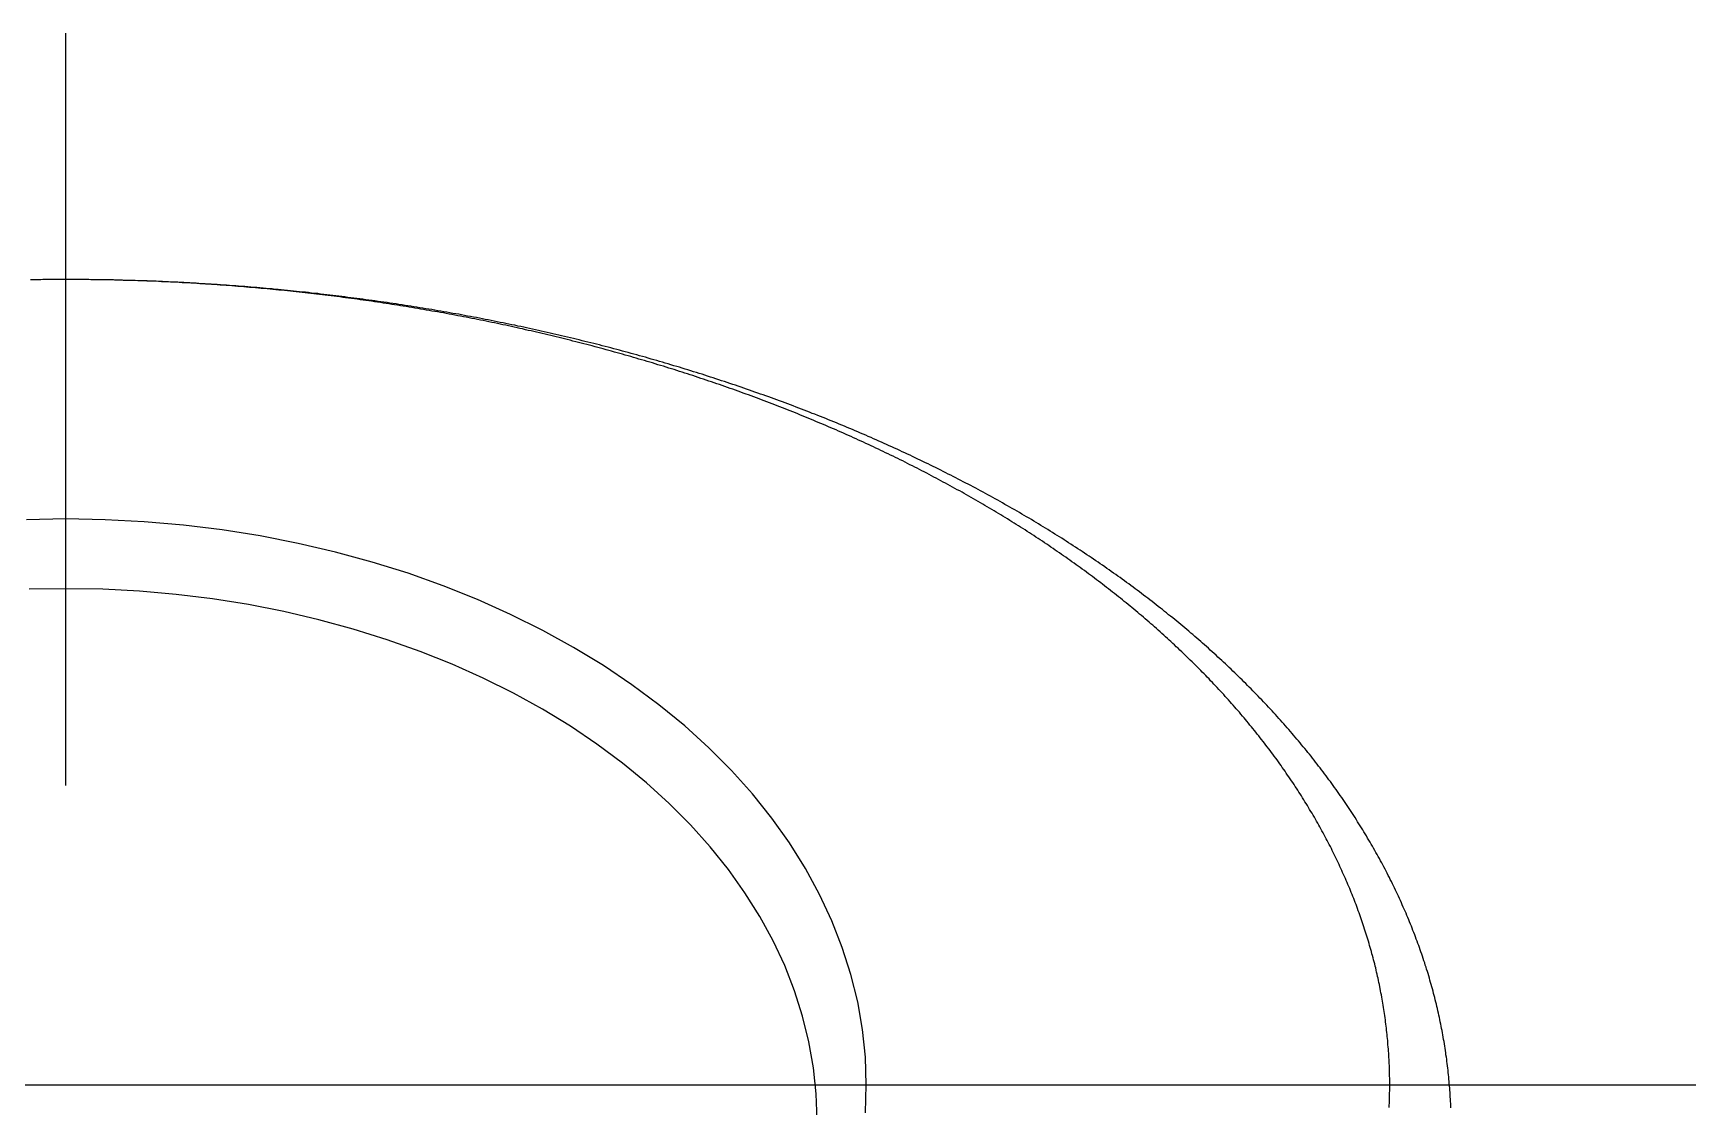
# Model space of a CAD drawing. Extents: x -9.8 to 79.6, y -19.1 to 54.9.
# Drawn here: x 66.13 to 79.63, y 46.19 to 54.91 of the extents above; entities that cross this region are included whole.
import ezdxf

# ---------------------------------------------------------------- set-up
doc = ezdxf.new("R2010")
doc.units = 0
doc.linetypes.add('CENTER', pattern=[50.8, 31.75, -6.35, 6.35, -6.35])
doc.layers.get('0').update_dxf_attribs({"linetype": 'CONTINUOUS'})
doc.layers.add('CENTER', color=1, linetype='CENTER')

msp = doc.modelspace()

# ---------------------------------------------------------------- linework, layer by layer
at = {"color": 7}
for points in [[(77.646, 46.182, 0), (77.645, 46.2, 0), (77.644, 46.218, 0), (77.643, 46.236, 0), (77.642, 46.254, 0), (77.641, 46.272, 0), (77.64, 46.29, 0), (77.639, 46.308, 0), (77.638, 46.326, 0), (77.636, 46.344, 0), (77.635, 46.362, 0), (77.633, 46.38, 0), (77.632, 46.398, 0), (77.63, 46.416, 0), (77.628, 46.434, 0), (77.626, 46.452, 0), (77.624, 46.47, 0), (77.623, 46.488, 0), (77.62, 46.506, 0), (77.618, 46.524, 0), (77.616, 46.542, 0), (77.614, 46.559, 0), (77.612, 46.578, 0), (77.609, 46.595, 0), (77.606, 46.613, 0), (77.604, 46.631, 0), (77.601, 46.649, 0), (77.599, 46.667, 0), (77.596, 46.685, 0), (77.593, 46.703, 0), (77.59, 46.721, 0), (77.587, 46.739, 0), (77.584, 46.757, 0), (77.581, 46.775, 0), (77.577, 46.792, 0), (77.574, 46.81, 0), (77.57, 46.828, 0), (77.567, 46.846, 0), (77.563, 46.864, 0), (77.56, 46.882, 0), (77.556, 46.9, 0), (77.552, 46.917, 0), (77.548, 46.935, 0), (77.544, 46.953, 0), (77.54, 46.971, 0), (77.536, 46.989, 0), (77.532, 47.007, 0), (77.528, 47.024, 0), (77.523, 47.042, 0), (77.519, 47.06, 0), (77.515, 47.078, 0), (77.51, 47.096, 0), (77.505, 47.113, 0), (77.501, 47.131, 0), (77.496, 47.149, 0), (77.491, 47.166, 0), (77.486, 47.184, 0), (77.481, 47.202, 0), (77.476, 47.22, 0), (77.471, 47.237, 0), (77.466, 47.255, 0), (77.46, 47.273, 0), (77.455, 47.29, 0), (77.449, 47.308, 0), (77.444, 47.326, 0), (77.438, 47.343, 0), (77.433, 47.361, 0), (77.427, 47.378, 0), (77.421, 47.396, 0), (77.415, 47.414, 0), (77.409, 47.431, 0), (77.403, 47.449, 0), (77.397, 47.466, 0), (77.391, 47.484, 0), (77.385, 47.501, 0), (77.378, 47.519, 0), (77.372, 47.536, 0), (77.365, 47.554, 0), (77.359, 47.571, 0), (77.352, 47.589, 0), (77.345, 47.606, 0), (77.338, 47.624, 0), (77.332, 47.641, 0), (77.325, 47.658, 0), (77.318, 47.676, 0), (77.311, 47.693, 0), (77.303, 47.711, 0), (77.296, 47.728, 0), (77.289, 47.745, 0), (77.282, 47.763, 0), (77.274, 47.78, 0), (77.267, 47.797, 0), (77.259, 47.814, 0), (77.251, 47.832, 0), (77.244, 47.849, 0), (77.236, 47.866, 0), (77.228, 47.883, 0), (77.22, 47.901, 0), (77.212, 47.918, 0), (77.204, 47.935, 0), (77.196, 47.952, 0), (77.188, 47.969, 0), (77.18, 47.986, 0), (77.171, 48.003, 0), (77.163, 48.02, 0), (77.154, 48.037, 0), (77.146, 48.054, 0), (77.137, 48.071, 0), (77.128, 48.088, 0), (77.12, 48.105, 0), (77.111, 48.122, 0), (77.102, 48.139, 0), (77.093, 48.156, 0), (77.084, 48.173, 0), (77.075, 48.19, 0), (77.065, 48.207, 0), (77.056, 48.224, 0), (77.047, 48.24, 0), (77.037, 48.257, 0), (77.028, 48.274, 0), (77.018, 48.291, 0), (77.009, 48.308, 0), (76.999, 48.324, 0), (76.989, 48.341, 0), (76.98, 48.358, 0), (76.97, 48.374, 0), (76.96, 48.391, 0), (76.95, 48.408, 0), (76.94, 48.424, 0), (76.93, 48.441, 0), (76.919, 48.457, 0), (76.909, 48.474, 0), (76.899, 48.49, 0), (76.888, 48.507, 0), (76.878, 48.523, 0), (76.868, 48.54, 0), (76.857, 48.556, 0), (76.846, 48.573, 0), (76.835, 48.589, 0), (76.825, 48.605, 0), (76.814, 48.622, 0), (76.803, 48.638, 0), (76.792, 48.654, 0), (76.781, 48.671, 0), (76.77, 48.687, 0), (76.759, 48.703, 0), (76.747, 48.719, 0), (76.736, 48.736, 0), (76.725, 48.752, 0), (76.713, 48.768, 0), (76.702, 48.784, 0), (76.69, 48.8, 0), (76.679, 48.816, 0), (76.667, 48.832, 0), (76.655, 48.848, 0), (76.644, 48.864, 0), (76.632, 48.88, 0), (76.62, 48.896, 0), (76.608, 48.912, 0), (76.596, 48.928, 0), (76.584, 48.944, 0), (76.572, 48.959, 0), (76.559, 48.975, 0), (76.547, 48.991, 0), (76.535, 49.007, 0), (76.522, 49.023, 0), (76.51, 49.038, 0), (76.497, 49.054, 0), (76.485, 49.069, 0), (76.472, 49.085, 0), (76.459, 49.101, 0), (76.447, 49.116, 0), (76.434, 49.132, 0), (76.421, 49.147, 0), (76.408, 49.163, 0), (76.395, 49.178, 0), (76.382, 49.194, 0), (76.369, 49.209, 0), (76.356, 49.224, 0), (76.343, 49.24, 0), (76.329, 49.255, 0), (76.316, 49.27, 0), (76.303, 49.286, 0), (76.289, 49.301, 0), (76.276, 49.316, 0), (76.262, 49.331, 0), (76.249, 49.346, 0), (76.235, 49.361, 0), (76.221, 49.377, 0), (76.207, 49.392, 0), (76.194, 49.407, 0), (76.18, 49.422, 0), (76.166, 49.437, 0), (76.152, 49.452, 0), (76.138, 49.467, 0), (76.124, 49.481, 0), (76.11, 49.496, 0), (76.095, 49.511, 0), (76.081, 49.526, 0), (76.067, 49.541, 0), (76.052, 49.556, 0), (76.038, 49.57, 0), (76.024, 49.585, 0), (76.009, 49.599, 0), (75.995, 49.614, 0), (75.98, 49.629, 0), (75.965, 49.643, 0), (75.951, 49.658, 0), (75.936, 49.672, 0), (75.921, 49.687, 0), (75.906, 49.701, 0), (75.891, 49.716, 0), (75.876, 49.73, 0), (75.861, 49.745, 0), (75.846, 49.759, 0), (75.831, 49.773, 0), (75.816, 49.788, 0), (75.8, 49.802, 0), (75.785, 49.816, 0), (75.77, 49.83, 0), (75.754, 49.844, 0), (75.739, 49.858, 0), (75.723, 49.873, 0), (75.708, 49.887, 0), (75.692, 49.901, 0), (75.677, 49.915, 0), (75.661, 49.929, 0), (75.645, 49.943, 0), (75.629, 49.956, 0), (75.614, 49.97, 0), (75.598, 49.984, 0), (75.582, 49.998, 0), (75.566, 50.012, 0), (75.55, 50.026, 0), (75.534, 50.039, 0), (75.518, 50.053, 0), (75.501, 50.067, 0), (75.485, 50.08, 0), (75.469, 50.094, 0), (75.453, 50.108, 0), (75.436, 50.121, 0), (75.42, 50.135, 0), (75.403, 50.148, 0), (75.387, 50.162, 0), (75.37, 50.175, 0), (75.354, 50.188, 0), (75.337, 50.202, 0), (75.32, 50.215, 0), (75.304, 50.229, 0), (75.287, 50.242, 0), (75.27, 50.255, 0), (75.253, 50.268, 0), (75.236, 50.282, 0), (75.219, 50.295, 0), (75.202, 50.308, 0), (75.185, 50.321, 0), (75.168, 50.334, 0), (75.151, 50.347, 0), (75.134, 50.36, 0), (75.117, 50.373, 0), (75.099, 50.386, 0), (75.082, 50.399, 0), (75.065, 50.412, 0), (75.047, 50.425, 0), (75.03, 50.438, 0), (75.012, 50.45, 0), (74.995, 50.463, 0), (74.977, 50.476, 0), (74.959, 50.489, 0), (74.942, 50.501, 0), (74.924, 50.514, 0), (74.906, 50.526, 0), (74.888, 50.539, 0), (74.871, 50.552, 0), (74.853, 50.564, 0), (74.835, 50.577, 0), (74.817, 50.589, 0), (74.799, 50.602, 0), (74.781, 50.614, 0), (74.763, 50.626, 0), (74.745, 50.639, 0), (74.726, 50.651, 0), (74.708, 50.663, 0), (74.69, 50.675, 0), (74.671, 50.688, 0), (74.653, 50.7, 0), (74.635, 50.712, 0), (74.616, 50.724, 0), (74.598, 50.736, 0), (74.579, 50.748, 0), (74.561, 50.76, 0), (74.542, 50.772, 0), (74.523, 50.784, 0), (74.505, 50.796, 0), (74.486, 50.808, 0), (74.467, 50.82, 0), (74.449, 50.832, 0), (74.43, 50.843, 0), (74.411, 50.855, 0), (74.392, 50.867, 0), (74.373, 50.879, 0), (74.354, 50.89, 0), (74.335, 50.902, 0), (74.316, 50.913, 0), (74.297, 50.925, 0), (74.278, 50.937, 0), (74.258, 50.948, 0), (74.239, 50.96, 0), (74.22, 50.971, 0), (74.201, 50.982, 0), (74.181, 50.994, 0), (74.162, 51.005, 0), (74.142, 51.017, 0), (74.123, 51.028, 0), (74.104, 51.039, 0), (74.084, 51.05, 0), (74.064, 51.061, 0), (74.045, 51.072, 0), (74.025, 51.084, 0), (74.006, 51.095, 0), (73.986, 51.106, 0), (73.966, 51.117, 0), (73.946, 51.128, 0), (73.927, 51.139, 0), (73.907, 51.15, 0), (73.887, 51.161, 0), (73.867, 51.172, 0), (73.847, 51.182, 0), (73.827, 51.193, 0), (73.807, 51.204, 0), (73.787, 51.215, 0), (73.767, 51.225, 0), (73.747, 51.236, 0), (73.727, 51.247, 0), (73.706, 51.257, 0), (73.686, 51.268, 0), (73.666, 51.278, 0), (73.646, 51.289, 0), (73.625, 51.299, 0), (73.605, 51.31, 0), (73.585, 51.32, 0), (73.564, 51.33, 0), (73.544, 51.341, 0), (73.523, 51.351, 0), (73.503, 51.361, 0), (73.482, 51.372, 0), (73.461, 51.382, 0), (73.441, 51.392, 0), (73.42, 51.402, 0), (73.4, 51.412, 0), (73.379, 51.422, 0), (73.358, 51.432, 0), (73.337, 51.442, 0), (73.316, 51.452, 0), (73.296, 51.462, 0), (73.275, 51.472, 0), (73.254, 51.482, 0), (73.233, 51.492, 0), (73.212, 51.502, 0), (73.191, 51.511, 0), (73.17, 51.521, 0), (73.149, 51.531, 0), (73.128, 51.541, 0), (73.107, 51.55, 0), (73.085, 51.56, 0), (73.064, 51.569, 0), (73.043, 51.579, 0), (73.022, 51.588, 0), (73.001, 51.598, 0), (72.979, 51.607, 0), (72.958, 51.617, 0), (72.937, 51.626, 0), (72.915, 51.635, 0), (72.894, 51.645, 0), (72.873, 51.654, 0), (72.851, 51.663, 0), (72.829, 51.672, 0), (72.808, 51.681, 0), (72.787, 51.691, 0), (72.765, 51.7, 0), (72.743, 51.709, 0), (72.722, 51.718, 0), (72.7, 51.727, 0), (72.678, 51.736, 0), (72.657, 51.745, 0), (72.635, 51.754, 0), (72.613, 51.762, 0), (72.591, 51.771, 0), (72.57, 51.78, 0), (72.548, 51.789, 0), (72.526, 51.797, 0), (72.504, 51.806, 0), (72.482, 51.815, 0), (72.46, 51.823, 0), (72.438, 51.832, 0), (72.416, 51.84, 0), (72.394, 51.849, 0), (72.372, 51.857, 0), (72.35, 51.866, 0), (72.328, 51.874, 0), (72.306, 51.883, 0), (72.284, 51.891, 0), (72.262, 51.899, 0), (72.24, 51.908, 0), (72.218, 51.916, 0), (72.195, 51.924, 0), (72.173, 51.932, 0), (72.151, 51.94, 0), (72.129, 51.948, 0), (72.106, 51.956, 0), (72.084, 51.965, 0), (72.062, 51.972, 0), (72.039, 51.98, 0), (72.017, 51.988, 0), (71.994, 51.996, 0), (71.972, 52.004, 0), (71.95, 52.012, 0), (71.927, 52.02, 0), (71.904, 52.028, 0), (71.882, 52.035, 0), (71.859, 52.043, 0), (71.837, 52.051, 0), (71.814, 52.058, 0), (71.792, 52.066, 0), (71.769, 52.073, 0), (71.746, 52.081, 0), (71.724, 52.088, 0), (71.701, 52.096, 0), (71.678, 52.103, 0), (71.656, 52.111, 0), (71.633, 52.118, 0), (71.61, 52.125, 0), (71.587, 52.133, 0), (71.565, 52.14, 0), (71.542, 52.147, 0), (71.519, 52.154, 0), (71.496, 52.161, 0), (71.473, 52.169, 0), (71.45, 52.175, 0), (71.427, 52.183, 0), (71.404, 52.19, 0), (71.382, 52.197, 0), (71.359, 52.203, 0), (71.335, 52.21, 0), (71.312, 52.217, 0), (71.29, 52.224, 0), (71.266, 52.231, 0), (71.243, 52.238, 0), (71.22, 52.244, 0), (71.197, 52.251, 0), (71.174, 52.258, 0), (71.151, 52.264, 0), (71.128, 52.271, 0), (71.105, 52.278, 0), (71.081, 52.284, 0), (71.058, 52.291, 0), (71.035, 52.297, 0), (71.012, 52.303, 0), (70.989, 52.31, 0), (70.965, 52.316, 0), (70.942, 52.322, 0), (70.919, 52.329, 0), (70.895, 52.335, 0), (70.872, 52.341, 0), (70.849, 52.347, 0), (70.825, 52.354, 0), (70.802, 52.36, 0), (70.778, 52.366, 0), (70.755, 52.372, 0), (70.731, 52.378, 0), (70.708, 52.384, 0), (70.685, 52.39, 0), (70.661, 52.396, 0), (70.638, 52.401, 0), (70.614, 52.407, 0), (70.591, 52.413, 0), (70.567, 52.419, 0), (70.543, 52.425, 0), (70.52, 52.43, 0), (70.496, 52.436, 0), (70.473, 52.442, 0), (70.449, 52.447, 0), (70.425, 52.453, 0), (70.402, 52.458, 0), (70.378, 52.464, 0), (70.354, 52.469, 0), (70.331, 52.475, 0), (70.307, 52.48, 0), (70.283, 52.486, 0), (70.259, 52.491, 0), (70.236, 52.496, 0), (70.212, 52.502, 0), (70.188, 52.507, 0), (70.164, 52.512, 0), (70.14, 52.517, 0), (70.117, 52.522, 0), (70.093, 52.527, 0), (70.069, 52.532, 0), (70.045, 52.538, 0), (70.021, 52.542, 0), (69.997, 52.547, 0), (69.973, 52.552, 0), (69.949, 52.557, 0), (69.925, 52.562, 0), (69.901, 52.567, 0), (69.877, 52.572, 0), (69.853, 52.577, 0), (69.829, 52.581, 0), (69.805, 52.586, 0), (69.781, 52.591, 0), (69.757, 52.595, 0), (69.733, 52.6, 0), (69.709, 52.604, 0), (69.685, 52.609, 0), (69.661, 52.613, 0), (69.637, 52.618, 0), (69.613, 52.622, 0), (69.589, 52.627, 0), (69.565, 52.631, 0), (69.541, 52.635, 0), (69.516, 52.64, 0), (69.492, 52.644, 0), (69.468, 52.648, 0), (69.444, 52.652, 0), (69.42, 52.656, 0), (69.396, 52.66, 0), (69.371, 52.665, 0), (69.347, 52.669, 0), (69.323, 52.673, 0), (69.299, 52.677, 0), (69.274, 52.681, 0), (69.25, 52.684, 0), (69.226, 52.688, 0), (69.201, 52.692, 0), (69.177, 52.696, 0), (69.153, 52.7, 0), (69.129, 52.704, 0), (69.104, 52.707, 0), (69.08, 52.711, 0), (69.055, 52.715, 0), (69.031, 52.718, 0), (69.007, 52.722, 0), (68.982, 52.725, 0), (68.958, 52.729, 0), (68.934, 52.732, 0), (68.909, 52.736, 0), (68.885, 52.739, 0), (68.86, 52.742, 0), (68.836, 52.746, 0), (68.811, 52.749, 0), (68.787, 52.752, 0), (68.763, 52.756, 0), (68.738, 52.759, 0), (68.714, 52.762, 0), (68.689, 52.765, 0), (68.665, 52.768, 0), (68.64, 52.771, 0), (68.616, 52.774, 0), (68.591, 52.777, 0), (68.567, 52.78, 0), (68.542, 52.783, 0), (68.517, 52.786, 0), (68.493, 52.789, 0), (68.468, 52.792, 0), (68.444, 52.795, 0), (68.419, 52.797, 0), (68.394, 52.8, 0), (68.37, 52.803, 0), (68.345, 52.806, 0), (68.321, 52.808, 0), (68.296, 52.811, 0), (68.272, 52.813, 0), (68.247, 52.816, 0), (68.222, 52.818, 0), (68.198, 52.821, 0), (68.173, 52.823, 0), (68.148, 52.826, 0), (68.124, 52.828, 0), (68.099, 52.83, 0), (68.074, 52.833, 0), (68.05, 52.835, 0), (68.025, 52.837, 0), (68, 52.839, 0), (67.975, 52.842, 0), (67.951, 52.844, 0), (67.926, 52.846, 0), (67.901, 52.848, 0), (67.877, 52.85, 0), (67.852, 52.852, 0), (67.827, 52.854, 0), (67.802, 52.856, 0), (67.778, 52.858, 0), (67.753, 52.859, 0), (67.728, 52.861, 0), (67.703, 52.863, 0), (67.679, 52.865, 0), (67.654, 52.867, 0), (67.629, 52.868, 0), (67.604, 52.87, 0), (67.579, 52.871, 0), (67.555, 52.873, 0), (67.53, 52.875, 0), (67.505, 52.876, 0), (67.48, 52.878, 0), (67.456, 52.879, 0), (67.431, 52.88, 0), (67.406, 52.882, 0), (67.381, 52.883, 0), (67.356, 52.885, 0), (67.332, 52.886, 0), (67.307, 52.887, 0), (67.282, 52.888, 0), (67.257, 52.889, 0), (67.232, 52.891, 0), (67.207, 52.892, 0), (67.183, 52.893, 0), (67.158, 52.894, 0), (67.133, 52.895, 0), (67.108, 52.896, 0), (67.083, 52.897, 0), (67.058, 52.898, 0), (67.033, 52.899, 0), (67.008, 52.899, 0), (66.984, 52.9, 0), (66.959, 52.901, 0), (66.934, 52.902, 0), (66.909, 52.903, 0), (66.884, 52.903, 0), (66.859, 52.904, 0), (66.834, 52.904, 0), (66.81, 52.905, 0), (66.785, 52.906, 0), (66.76, 52.906, 0), (66.735, 52.907, 0), (66.71, 52.907, 0), (66.685, 52.907, 0), (66.66, 52.908, 0), (66.635, 52.908, 0), (66.611, 52.908, 0), (66.586, 52.909, 0), (66.561, 52.909, 0), (66.536, 52.909, 0), (66.511, 52.909, 0), (66.486, 52.909, 0), (66.461, 52.91, 0), (66.436, 52.91, 0), (66.411, 52.91, 0), (66.386, 52.91, 0), (66.362, 52.91, 0), (66.337, 52.91, 0), (66.312, 52.909, 0), (66.287, 52.909, 0), (66.262, 52.909, 0), (66.237, 52.909, 0), (66.212, 52.909, 0), (66.187, 52.908, 0), (66.162, 52.908, 0), (66.138, 52.908, 0), (66.113, 52.907, 0)], [(77.145, 46.187, 0), (77.145, 46.204, 0), (77.146, 46.221, 0), (77.147, 46.237, 0), (77.147, 46.255, 0), (77.148, 46.271, 0), (77.148, 46.288, 0), (77.148, 46.305, 0), (77.149, 46.322, 0), (77.149, 46.339, 0), (77.149, 46.356, 0), (77.149, 46.373, 0), (77.149, 46.39, 0), (77.149, 46.407, 0), (77.149, 46.424, 0), (77.148, 46.441, 0), (77.148, 46.458, 0), (77.147, 46.475, 0), (77.147, 46.492, 0), (77.147, 46.509, 0), (77.146, 46.526, 0), (77.145, 46.542, 0), (77.144, 46.559, 0), (77.144, 46.576, 0), (77.143, 46.593, 0), (77.142, 46.61, 0), (77.141, 46.627, 0), (77.139, 46.644, 0), (77.138, 46.661, 0), (77.137, 46.678, 0), (77.135, 46.695, 0), (77.134, 46.712, 0), (77.133, 46.729, 0), (77.131, 46.746, 0), (77.129, 46.763, 0), (77.128, 46.779, 0), (77.126, 46.796, 0), (77.124, 46.813, 0), (77.122, 46.83, 0), (77.12, 46.847, 0), (77.118, 46.864, 0), (77.116, 46.881, 0), (77.114, 46.898, 0), (77.111, 46.915, 0), (77.109, 46.932, 0), (77.107, 46.948, 0), (77.104, 46.965, 0), (77.102, 46.982, 0), (77.099, 46.999, 0), (77.096, 47.016, 0), (77.093, 47.033, 0), (77.091, 47.05, 0), (77.088, 47.066, 0), (77.085, 47.083, 0), (77.082, 47.1, 0), (77.078, 47.117, 0), (77.075, 47.134, 0), (77.072, 47.151, 0), (77.068, 47.167, 0), (77.065, 47.184, 0), (77.061, 47.201, 0), (77.058, 47.218, 0), (77.054, 47.235, 0), (77.05, 47.251, 0), (77.047, 47.268, 0), (77.043, 47.285, 0), (77.039, 47.302, 0), (77.035, 47.319, 0), (77.031, 47.335, 0), (77.027, 47.352, 0), (77.022, 47.369, 0), (77.018, 47.385, 0), (77.014, 47.402, 0), (77.009, 47.419, 0), (77.005, 47.435, 0), (77, 47.452, 0), (76.996, 47.469, 0), (76.991, 47.486, 0), (76.986, 47.502, 0), (76.981, 47.519, 0), (76.976, 47.536, 0), (76.971, 47.552, 0), (76.966, 47.569, 0), (76.961, 47.585, 0), (76.956, 47.602, 0), (76.951, 47.619, 0), (76.945, 47.635, 0), (76.94, 47.652, 0), (76.934, 47.668, 0), (76.929, 47.685, 0), (76.923, 47.702, 0), (76.917, 47.718, 0), (76.912, 47.735, 0), (76.906, 47.751, 0), (76.9, 47.768, 0), (76.894, 47.784, 0), (76.888, 47.801, 0), (76.882, 47.817, 0), (76.876, 47.834, 0), (76.869, 47.85, 0), (76.863, 47.866, 0), (76.857, 47.883, 0), (76.85, 47.899, 0), (76.844, 47.916, 0), (76.837, 47.932, 0), (76.83, 47.948, 0), (76.824, 47.965, 0), (76.817, 47.981, 0), (76.81, 47.997, 0), (76.803, 48.014, 0), (76.796, 48.03, 0), (76.789, 48.046, 0), (76.782, 48.063, 0), (76.775, 48.079, 0), (76.767, 48.095, 0), (76.76, 48.111, 0), (76.753, 48.128, 0), (76.745, 48.144, 0), (76.738, 48.16, 0), (76.73, 48.176, 0), (76.722, 48.192, 0), (76.715, 48.209, 0), (76.707, 48.225, 0), (76.699, 48.241, 0), (76.691, 48.257, 0), (76.683, 48.273, 0), (76.675, 48.289, 0), (76.667, 48.305, 0), (76.658, 48.321, 0), (76.65, 48.337, 0), (76.642, 48.353, 0), (76.633, 48.369, 0), (76.625, 48.385, 0), (76.616, 48.401, 0), (76.608, 48.417, 0), (76.599, 48.433, 0), (76.59, 48.449, 0), (76.582, 48.465, 0), (76.573, 48.48, 0), (76.564, 48.496, 0), (76.555, 48.512, 0), (76.546, 48.528, 0), (76.537, 48.544, 0), (76.527, 48.559, 0), (76.518, 48.575, 0), (76.509, 48.591, 0), (76.499, 48.607, 0), (76.49, 48.622, 0), (76.481, 48.638, 0), (76.471, 48.654, 0), (76.461, 48.669, 0), (76.452, 48.685, 0), (76.442, 48.701, 0), (76.432, 48.716, 0), (76.422, 48.732, 0), (76.412, 48.747, 0), (76.402, 48.763, 0), (76.392, 48.778, 0), (76.382, 48.794, 0), (76.372, 48.809, 0), (76.362, 48.825, 0), (76.351, 48.84, 0), (76.341, 48.855, 0), (76.331, 48.871, 0), (76.32, 48.886, 0), (76.309, 48.901, 0), (76.299, 48.917, 0), (76.288, 48.932, 0), (76.277, 48.947, 0), (76.267, 48.963, 0), (76.256, 48.978, 0), (76.245, 48.993, 0), (76.234, 49.008, 0), (76.223, 49.023, 0), (76.212, 49.038, 0), (76.201, 49.054, 0), (76.189, 49.069, 0), (76.178, 49.084, 0), (76.167, 49.099, 0), (76.155, 49.114, 0), (76.144, 49.129, 0), (76.132, 49.144, 0), (76.121, 49.159, 0), (76.109, 49.174, 0), (76.098, 49.189, 0), (76.086, 49.203, 0), (76.074, 49.218, 0), (76.062, 49.233, 0), (76.05, 49.248, 0), (76.038, 49.263, 0), (76.026, 49.278, 0), (76.014, 49.292, 0), (76.002, 49.307, 0), (75.99, 49.322, 0), (75.978, 49.336, 0), (75.966, 49.351, 0), (75.953, 49.365, 0), (75.941, 49.38, 0), (75.928, 49.395, 0), (75.916, 49.409, 0), (75.903, 49.424, 0), (75.891, 49.438, 0), (75.878, 49.453, 0), (75.865, 49.467, 0), (75.853, 49.481, 0), (75.84, 49.496, 0), (75.827, 49.51, 0), (75.814, 49.524, 0), (75.801, 49.539, 0), (75.788, 49.553, 0), (75.775, 49.567, 0), (75.762, 49.581, 0), (75.749, 49.596, 0), (75.735, 49.61, 0), (75.722, 49.624, 0), (75.709, 49.638, 0), (75.695, 49.652, 0), (75.682, 49.666, 0), (75.668, 49.68, 0), (75.655, 49.694, 0), (75.641, 49.708, 0), (75.627, 49.722, 0), (75.614, 49.736, 0), (75.6, 49.75, 0), (75.586, 49.764, 0), (75.572, 49.778, 0), (75.558, 49.791, 0), (75.544, 49.805, 0), (75.53, 49.819, 0), (75.516, 49.833, 0), (75.502, 49.846, 0), (75.488, 49.86, 0), (75.474, 49.874, 0), (75.46, 49.887, 0), (75.445, 49.901, 0), (75.431, 49.915, 0), (75.416, 49.928, 0), (75.402, 49.942, 0), (75.388, 49.955, 0), (75.373, 49.969, 0), (75.358, 49.982, 0), (75.344, 49.995, 0), (75.329, 50.009, 0), (75.314, 50.022, 0), (75.299, 50.035, 0), (75.285, 50.049, 0), (75.27, 50.062, 0), (75.255, 50.075, 0), (75.24, 50.089, 0), (75.225, 50.102, 0), (75.21, 50.115, 0), (75.195, 50.128, 0), (75.179, 50.141, 0), (75.164, 50.154, 0), (75.149, 50.167, 0), (75.134, 50.18, 0), (75.118, 50.193, 0), (75.103, 50.206, 0), (75.087, 50.219, 0), (75.072, 50.232, 0), (75.056, 50.245, 0), (75.041, 50.258, 0), (75.025, 50.271, 0), (75.009, 50.283, 0), (74.994, 50.296, 0), (74.978, 50.309, 0), (74.962, 50.322, 0), (74.946, 50.334, 0), (74.93, 50.347, 0), (74.914, 50.36, 0), (74.898, 50.372, 0), (74.882, 50.385, 0), (74.866, 50.397, 0), (74.85, 50.41, 0), (74.834, 50.422, 0), (74.818, 50.435, 0), (74.802, 50.447, 0), (74.785, 50.46, 0), (74.769, 50.472, 0), (74.752, 50.484, 0), (74.736, 50.497, 0), (74.719, 50.509, 0), (74.703, 50.521, 0), (74.686, 50.533, 0), (74.67, 50.546, 0), (74.653, 50.558, 0), (74.636, 50.57, 0), (74.62, 50.582, 0), (74.603, 50.594, 0), (74.586, 50.606, 0), (74.569, 50.618, 0), (74.552, 50.63, 0), (74.535, 50.642, 0), (74.519, 50.654, 0), (74.501, 50.666, 0), (74.484, 50.678, 0), (74.467, 50.69, 0), (74.45, 50.702, 0), (74.433, 50.713, 0), (74.416, 50.725, 0), (74.398, 50.737, 0), (74.381, 50.749, 0), (74.364, 50.76, 0), (74.346, 50.772, 0), (74.329, 50.784, 0), (74.311, 50.795, 0), (74.294, 50.807, 0), (74.276, 50.818, 0), (74.259, 50.83, 0), (74.241, 50.841, 0), (74.224, 50.853, 0), (74.206, 50.864, 0), (74.188, 50.876, 0), (74.17, 50.887, 0), (74.152, 50.898, 0), (74.135, 50.909, 0), (74.117, 50.921, 0), (74.099, 50.932, 0), (74.081, 50.943, 0), (74.063, 50.954, 0), (74.045, 50.965, 0), (74.026, 50.977, 0), (74.008, 50.988, 0), (73.99, 50.999, 0), (73.972, 51.01, 0), (73.954, 51.021, 0), (73.936, 51.032, 0), (73.917, 51.043, 0), (73.899, 51.054, 0), (73.88, 51.065, 0), (73.862, 51.075, 0), (73.844, 51.086, 0), (73.825, 51.097, 0), (73.806, 51.108, 0), (73.788, 51.118, 0), (73.769, 51.129, 0), (73.751, 51.14, 0), (73.732, 51.15, 0), (73.713, 51.161, 0), (73.694, 51.172, 0), (73.676, 51.182, 0), (73.657, 51.193, 0), (73.638, 51.203, 0), (73.619, 51.214, 0), (73.6, 51.224, 0), (73.581, 51.234, 0), (73.562, 51.245, 0), (73.543, 51.255, 0), (73.524, 51.265, 0), (73.505, 51.276, 0), (73.486, 51.286, 0), (73.466, 51.296, 0), (73.447, 51.306, 0), (73.428, 51.316, 0), (73.409, 51.327, 0), (73.389, 51.337, 0), (73.37, 51.347, 0), (73.351, 51.357, 0), (73.331, 51.367, 0), (73.312, 51.377, 0), (73.293, 51.387, 0), (73.273, 51.397, 0), (73.253, 51.406, 0), (73.234, 51.416, 0), (73.214, 51.426, 0), (73.195, 51.436, 0), (73.175, 51.446, 0), (73.155, 51.455, 0), (73.135, 51.465, 0), (73.116, 51.475, 0), (73.096, 51.484, 0), (73.076, 51.494, 0), (73.056, 51.503, 0), (73.036, 51.513, 0), (73.016, 51.522, 0), (72.997, 51.532, 0), (72.977, 51.541, 0), (72.957, 51.551, 0), (72.937, 51.56, 0), (72.916, 51.569, 0), (72.896, 51.579, 0), (72.876, 51.588, 0), (72.856, 51.597, 0), (72.836, 51.606, 0), (72.816, 51.615, 0), (72.796, 51.625, 0), (72.775, 51.634, 0), (72.755, 51.643, 0), (72.735, 51.652, 0), (72.714, 51.661, 0), (72.694, 51.67, 0), (72.674, 51.679, 0), (72.653, 51.688, 0), (72.633, 51.697, 0), (72.612, 51.706, 0), (72.592, 51.714, 0), (72.571, 51.723, 0), (72.55, 51.732, 0), (72.53, 51.741, 0), (72.509, 51.749, 0), (72.489, 51.758, 0), (72.468, 51.767, 0), (72.447, 51.775, 0), (72.427, 51.784, 0), (72.406, 51.792, 0), (72.385, 51.801, 0), (72.364, 51.809, 0), (72.343, 51.818, 0), (72.323, 51.826, 0), (72.302, 51.834, 0), (72.281, 51.843, 0), (72.26, 51.851, 0), (72.239, 51.859, 0), (72.218, 51.868, 0), (72.197, 51.876, 0), (72.176, 51.884, 0), (72.155, 51.892, 0), (72.134, 51.9, 0), (72.113, 51.908, 0), (72.091, 51.916, 0), (72.07, 51.924, 0), (72.049, 51.932, 0), (72.028, 51.94, 0), (72.007, 51.948, 0), (71.986, 51.956, 0), (71.964, 51.964, 0), (71.943, 51.972, 0), (71.922, 51.98, 0), (71.9, 51.987, 0), (71.879, 51.995, 0), (71.858, 52.003, 0), (71.836, 52.011, 0), (71.815, 52.018, 0), (71.793, 52.026, 0), (71.772, 52.033, 0), (71.75, 52.041, 0), (71.729, 52.048, 0), (71.707, 52.056, 0), (71.686, 52.063, 0), (71.664, 52.071, 0), (71.643, 52.078, 0), (71.621, 52.085, 0), (71.599, 52.093, 0), (71.578, 52.1, 0), (71.556, 52.107, 0), (71.534, 52.114, 0), (71.513, 52.121, 0), (71.491, 52.129, 0), (71.469, 52.136, 0), (71.448, 52.143, 0), (71.426, 52.15, 0), (71.404, 52.157, 0), (71.382, 52.164, 0), (71.36, 52.171, 0), (71.338, 52.178, 0), (71.316, 52.184, 0), (71.294, 52.191, 0), (71.273, 52.198, 0), (71.251, 52.205, 0), (71.229, 52.212, 0), (71.207, 52.218, 0), (71.185, 52.225, 0), (71.163, 52.232, 0), (71.141, 52.238, 0), (71.119, 52.245, 0), (71.097, 52.252, 0), (71.074, 52.258, 0), (71.052, 52.264, 0), (71.03, 52.271, 0), (71.008, 52.277, 0), (70.986, 52.284, 0), (70.964, 52.29, 0), (70.942, 52.296, 0), (70.919, 52.303, 0), (70.897, 52.309, 0), (70.875, 52.315, 0), (70.853, 52.321, 0), (70.83, 52.328, 0), (70.808, 52.334, 0), (70.786, 52.34, 0), (70.763, 52.346, 0), (70.741, 52.352, 0), (70.719, 52.358, 0), (70.696, 52.364, 0), (70.674, 52.37, 0), (70.651, 52.376, 0), (70.629, 52.382, 0), (70.606, 52.387, 0), (70.584, 52.393, 0), (70.561, 52.399, 0), (70.539, 52.405, 0), (70.516, 52.41, 0), (70.494, 52.416, 0), (70.471, 52.422, 0), (70.449, 52.427, 0), (70.426, 52.433, 0), (70.404, 52.438, 0), (70.381, 52.444, 0), (70.358, 52.449, 0), (70.336, 52.455, 0), (70.313, 52.46, 0), (70.29, 52.466, 0), (70.268, 52.471, 0), (70.245, 52.476, 0), (70.222, 52.481, 0), (70.2, 52.487, 0), (70.177, 52.492, 0), (70.154, 52.497, 0), (70.131, 52.502, 0), (70.108, 52.508, 0), (70.086, 52.513, 0), (70.063, 52.518, 0), (70.04, 52.523, 0), (70.017, 52.528, 0), (69.994, 52.533, 0), (69.971, 52.538, 0), (69.948, 52.542, 0), (69.926, 52.547, 0), (69.903, 52.552, 0), (69.88, 52.557, 0), (69.857, 52.562, 0), (69.834, 52.566, 0), (69.811, 52.571, 0), (69.788, 52.576, 0), (69.765, 52.58, 0), (69.742, 52.585, 0), (69.719, 52.59, 0), (69.696, 52.594, 0), (69.673, 52.599, 0), (69.65, 52.603, 0), (69.627, 52.608, 0), (69.604, 52.612, 0), (69.581, 52.616, 0), (69.557, 52.621, 0), (69.534, 52.625, 0), (69.511, 52.629, 0), (69.488, 52.633, 0), (69.465, 52.638, 0), (69.442, 52.642, 0), (69.418, 52.646, 0), (69.395, 52.65, 0), (69.372, 52.654, 0), (69.349, 52.658, 0), (69.326, 52.662, 0), (69.302, 52.666, 0), (69.279, 52.67, 0), (69.256, 52.674, 0), (69.233, 52.678, 0), (69.209, 52.682, 0), (69.186, 52.686, 0), (69.163, 52.69, 0), (69.139, 52.693, 0), (69.116, 52.697, 0), (69.093, 52.701, 0), (69.069, 52.704, 0), (69.046, 52.708, 0), (69.023, 52.712, 0), (68.999, 52.715, 0), (68.976, 52.719, 0), (68.953, 52.722, 0), (68.929, 52.726, 0), (68.906, 52.729, 0), (68.882, 52.733, 0), (68.859, 52.736, 0), (68.835, 52.739, 0), (68.812, 52.742, 0), (68.788, 52.746, 0), (68.765, 52.749, 0), (68.742, 52.752, 0), (68.718, 52.755, 0), (68.695, 52.759, 0), (68.671, 52.762, 0), (68.647, 52.765, 0), (68.624, 52.768, 0), (68.6, 52.771, 0), (68.577, 52.774, 0), (68.553, 52.777, 0), (68.53, 52.78, 0), (68.506, 52.783, 0), (68.483, 52.785, 0), (68.459, 52.788, 0), (68.435, 52.791, 0), (68.412, 52.794, 0), (68.388, 52.797, 0), (68.365, 52.799, 0), (68.341, 52.802, 0), (68.317, 52.804, 0), (68.294, 52.807, 0), (68.27, 52.81, 0), (68.246, 52.812, 0), (68.223, 52.815, 0), (68.199, 52.817, 0), (68.175, 52.82, 0), (68.152, 52.822, 0), (68.128, 52.824, 0), (68.104, 52.827, 0), (68.081, 52.829, 0), (68.057, 52.831, 0), (68.033, 52.834, 0), (68.01, 52.836, 0), (67.986, 52.838, 0), (67.962, 52.84, 0), (67.938, 52.842, 0), (67.915, 52.844, 0), (67.891, 52.846, 0), (67.867, 52.848, 0), (67.843, 52.85, 0), (67.82, 52.852, 0), (67.796, 52.854, 0), (67.772, 52.856, 0), (67.748, 52.858, 0), (67.725, 52.86, 0), (67.701, 52.861, 0), (67.677, 52.863, 0), (67.653, 52.865, 0), (67.629, 52.867, 0), (67.606, 52.868, 0), (67.582, 52.87, 0), (67.558, 52.871, 0), (67.534, 52.873, 0), (67.51, 52.874, 0), (67.486, 52.876, 0), (67.463, 52.877, 0), (67.439, 52.879, 0), (67.415, 52.88, 0), (67.391, 52.882, 0), (67.367, 52.883, 0), (67.343, 52.884, 0), (67.319, 52.886, 0), (67.296, 52.887, 0), (67.272, 52.888, 0), (67.248, 52.889, 0), (67.224, 52.89, 0), (67.2, 52.891, 0), (67.176, 52.892, 0), (67.152, 52.894, 0), (67.128, 52.895, 0), (67.105, 52.895, 0), (67.081, 52.896, 0), (67.057, 52.897, 0), (67.033, 52.898, 0), (67.009, 52.899, 0), (66.985, 52.9, 0), (66.961, 52.901, 0), (66.937, 52.901, 0), (66.913, 52.902, 0), (66.889, 52.903, 0), (66.865, 52.903, 0), (66.842, 52.904, 0), (66.818, 52.905, 0), (66.794, 52.905, 0), (66.77, 52.906, 0), (66.746, 52.906, 0), (66.722, 52.907, 0), (66.698, 52.907, 0), (66.674, 52.907, 0), (66.65, 52.908, 0), (66.626, 52.908, 0), (66.602, 52.908, 0), (66.578, 52.909, 0), (66.555, 52.909, 0), (66.531, 52.909, 0), (66.507, 52.909, 0), (66.483, 52.909, 0), (66.459, 52.91, 0), (66.435, 52.91, 0), (66.411, 52.91, 0), (66.387, 52.91, 0), (66.363, 52.91, 0), (66.339, 52.91, 0), (66.315, 52.909, 0), (66.291, 52.909, 0), (66.267, 52.909, 0), (66.243, 52.909, 0), (66.219, 52.909, 0), (66.195, 52.908, 0), (66.172, 52.908, 0), (66.148, 52.908, 0), (66.124, 52.907, 0)]]:
    msp.add_polyline3d(points, dxfattribs=at)
at = {"color": 7, "linetype": 'CONTINUOUS'}
for points in [[(72.891, 46.143, 0), (72.899, 46.369, 0), (72.891, 46.594, 0), (72.868, 46.819, 0), (72.829, 47.043, 0), (72.774, 47.266, 0), (72.704, 47.486, 0), (72.619, 47.703, 0), (72.519, 47.917, 0), (72.404, 48.128, 0), (72.275, 48.334, 0), (72.131, 48.535, 0), (71.974, 48.732, 0), (71.803, 48.922, 0), (71.62, 49.107, 0), (71.424, 49.285, 0), (71.215, 49.456, 0), (70.995, 49.619, 0), (70.764, 49.774, 0), (70.522, 49.922, 0), (70.271, 50.06, 0), (70.01, 50.19, 0), (69.741, 50.311, 0), (69.463, 50.422, 0), (69.178, 50.524, 0), (68.886, 50.615, 0), (68.589, 50.696, 0), (68.286, 50.767, 0), (67.978, 50.827, 0), (67.667, 50.877, 0), (67.353, 50.915, 0), (67.036, 50.943, 0), (66.718, 50.959, 0), (66.399, 50.965, 0), (66.08, 50.959, 0)], [(72.499, 46.086, 0), (72.492, 46.298, 0), (72.47, 46.509, 0), (72.433, 46.719, 0), (72.382, 46.928, 0), (72.316, 47.134, 0), (72.236, 47.338, 0), (72.142, 47.539, 0), (72.035, 47.737, 0), (71.913, 47.93, 0), (71.779, 48.119, 0), (71.631, 48.303, 0), (71.471, 48.482, 0), (71.299, 48.656, 0), (71.114, 48.822, 0), (70.919, 48.983, 0), (70.712, 49.136, 0), (70.496, 49.282, 0), (70.269, 49.42, 0), (70.033, 49.55, 0), (69.788, 49.672, 0), (69.535, 49.786, 0), (69.275, 49.89, 0), (69.007, 49.985, 0), (68.733, 50.071, 0), (68.454, 50.147, 0), (68.17, 50.214, 0), (67.881, 50.27, 0), (67.589, 50.316, 0), (67.294, 50.353, 0), (66.997, 50.379, 0), (66.698, 50.394, 0), (66.399, 50.399, 0), (66.1, 50.394, 0)]]:
    msp.add_polyline3d(points, dxfattribs=at)
at = {"layer": 'CENTER', "color": 1, "linetype": 'CENTER'}
for p, q in [((66.399, -2), (66.399, 54.91)), ((53.164, 46.369), (79.634, 46.369))]:
    msp.add_line(p, q, dxfattribs=at)

doc.saveas('drawing.dxf')
